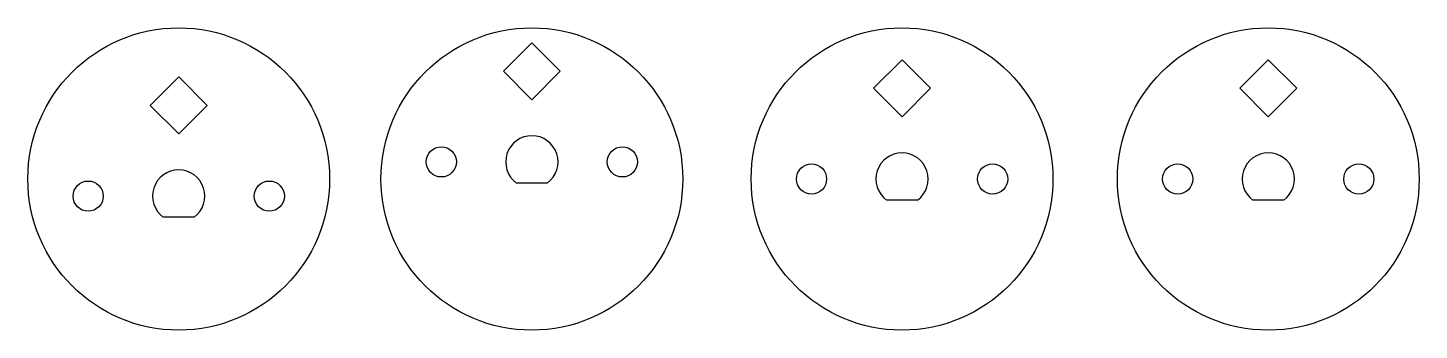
# Model space of a CAD drawing. Extents: x -70 to 68, y -15 to 15.
import ezdxf

# ---------------------------------------------------------------- set-up
doc = ezdxf.new("R2010")
doc.units = 0
doc.layers.add('MODELSKETCH_VISIBLE', color=7, linetype='CONTINUOUS')

msp = doc.modelspace()

# ---------------------------------------------------------------- linework, layer by layer
at = {"layer": 'MODELSKETCH_VISIBLE'}
for p, q in [((-22.93, 10.7), (-20.1, 13.53)), ((-20.1, 13.53), (-17.27, 10.7)), ((13.87, 9), (16.7, 11.83)), ((16.7, 11.83), (19.53, 9)), ((50.27, 9), (53.1, 11.83)), ((53.1, 11.83), (55.93, 9)), ((-58.03, 7.3), (-55.2, 10.13)), ((-55.2, 10.13), (-52.37, 7.3)), ((-20.1, 7.87), (-22.93, 10.7)), ((-17.27, 10.7), (-20.1, 7.87)), ((16.7, 6.17), (13.87, 9)), ((19.53, 9), (16.7, 6.17)), ((53.1, 6.17), (50.27, 9)), ((55.93, 9), (53.1, 6.17)), ((-55.2, 4.47), (-58.03, 7.3)), ((-52.37, 7.3), (-55.2, 4.47)), ((-18.57, -0.4), (-21.63, -0.4)), ((18.23, -2.1), (15.17, -2.1)), ((54.63, -2.1), (51.57, -2.1)), ((-53.67, -3.8), (-56.73, -3.8))]:
    msp.add_line(p, q, dxfattribs=at)
for centre, radius in [((-55.2, 0), 15), ((-20.1, 0), 15), ((16.7, 0), 15), ((53.1, 0), 15), ((-29.1, 1.7), 1.5), ((-11.1, 1.7), 1.5), ((7.7, 0), 1.5), ((25.7, 0), 1.5), ((44.1, 0), 1.5), ((62.1, 0), 1.5), ((-64.2, -1.7), 1.5), ((-46.2, -1.7), 1.5)]:
    msp.add_circle(centre, radius, dxfattribs=at)
for centre in [(-20.1, 1.7), (16.7, 0), (53.1, 0), (-55.2, -1.7)]:
    msp.add_arc(centre, 2.6, 306.1289, 233.8711, dxfattribs=at)

doc.saveas('drawing.dxf')
